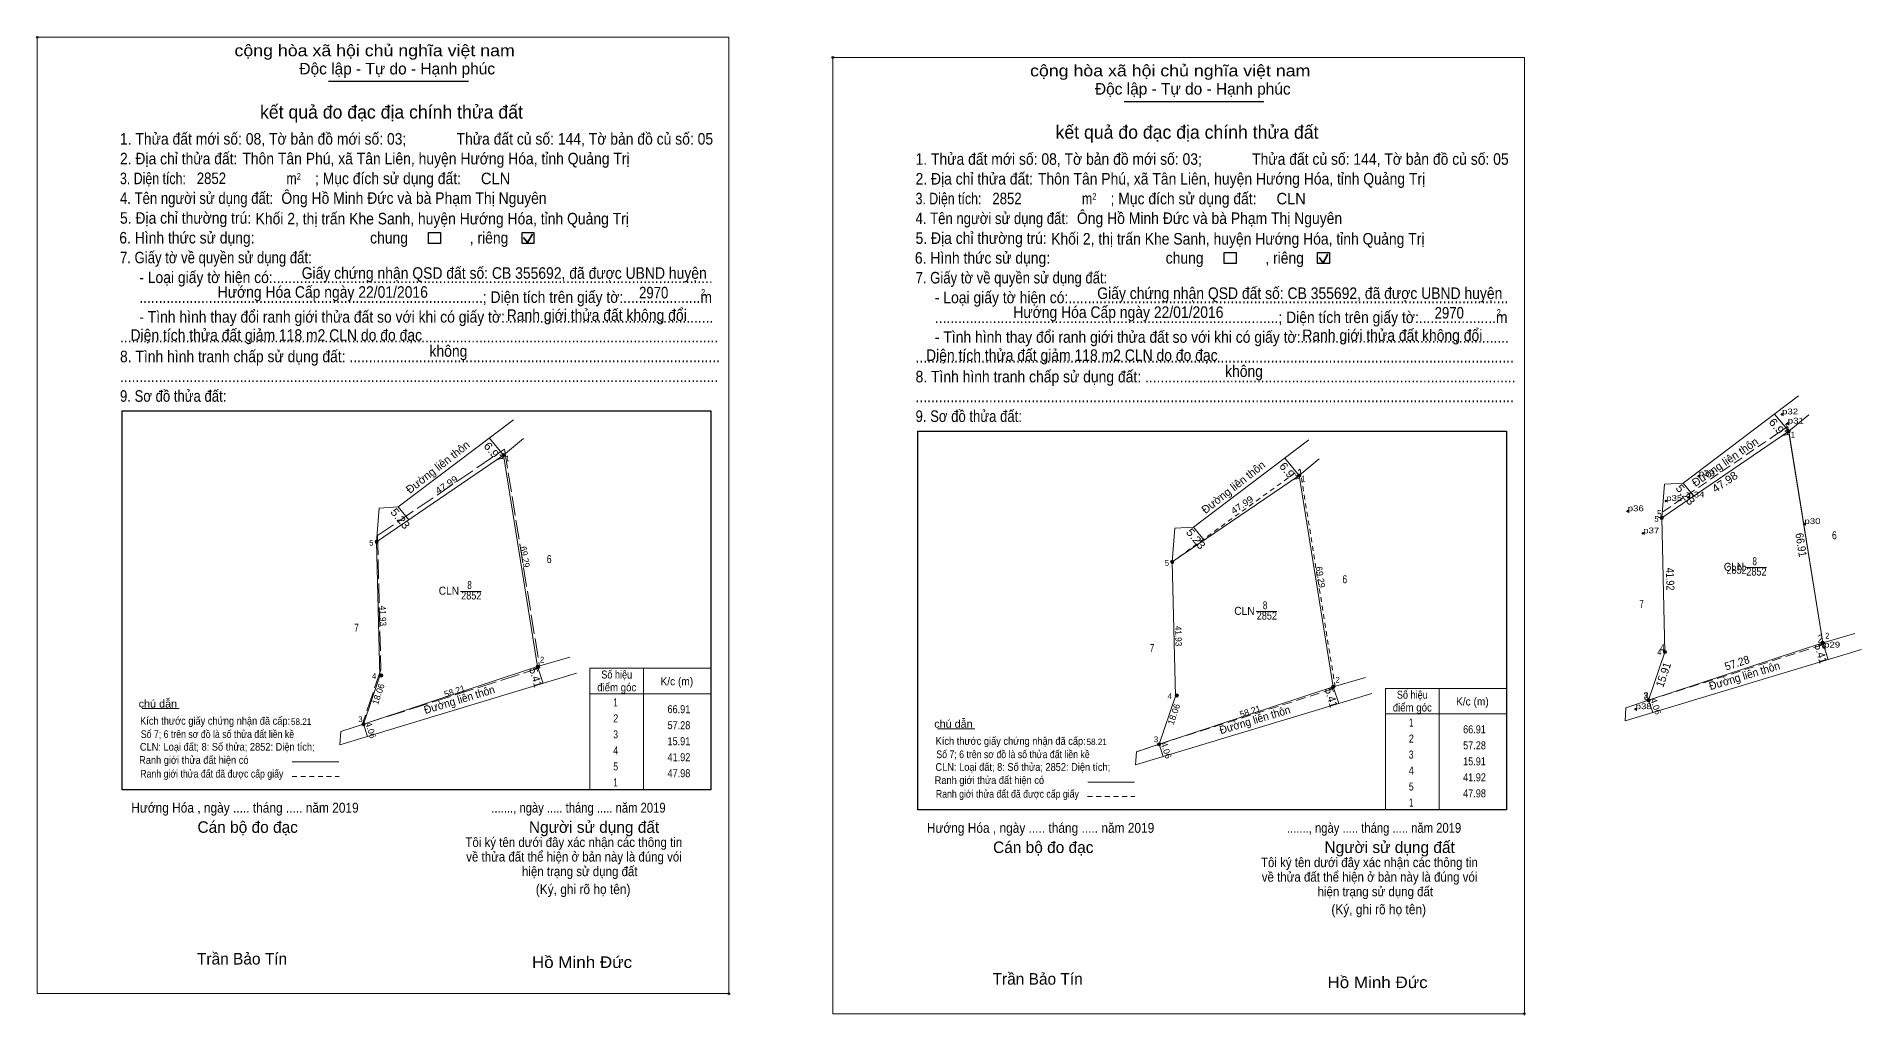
# Model space of a CAD drawing. Header units: metres. Extents: x 548357 to 549523, y 1840339 to 1840776.
# Drawn here: x 548357 to 548927, y 1840471 to 1840776 of the extents above; entities that cross this region are included whole.
import ezdxf
from ezdxf.enums import TextEntityAlignment as Align

# ---------------------------------------------------------------- set-up
doc = ezdxf.new("R2010")
doc.units = ezdxf.units.M
doc.header["$PDMODE"] = 32
doc.header["$PDSIZE"] = 0.5
for name, pattern in [('LONG_DASHED', [7.5, 6, -1.5]), ('MEDIUM_DASHED', [4.5, 3, -1.5]), ('SHORT_DASHED', [2.7, 1.5, -1.2])]:
    doc.linetypes.add(name, pattern=pattern)
for name, color, linetype, lineweight in [('1', 7, 'Continuous', 13), ('10', 7, 'Continuous', 13), ('17', 7, 'Continuous', 13), ('2', 7, 'Continuous', 25), ('28', 7, 'SHORT_DASHED', 13), ('34', 7, 'Continuous', 13), ('6', 7, 'Continuous', 13), ('63', 7, 'Continuous', 13)]:
    doc.layers.add(name, color=color, linetype=linetype, lineweight=lineweight)
doc.layers.add('12', color=7, linetype='Continuous')
doc.layers.add('7', color=7, linetype='Continuous')

msp = doc.modelspace()

# ---------------------------------------------------------------- hatches: boundary and pattern name
at = {"layer": '10'}
for points in [[(548503.58, 1840645.61, 1), (548502.58, 1840645.61, 1)], [(548752.1, 1840639.31, 1), (548751.1, 1840639.31, 1)], [(548463.94, 1840618.57, 1), (548462.94, 1840618.57, 1)], [(548712.46, 1840612.27, 1), (548711.46, 1840612.27, 1)], [(548465.381, 1840576.807, 1), (548464.381, 1840576.807, 1)], [(548514.23, 1840579.55, 1), (548513.23, 1840579.55, 1)], [(548713.901, 1840570.507, 1), (548712.901, 1840570.507, 1)], [(548762.75, 1840573.25, 1), (548761.75, 1840573.25, 1)], [(548459.84, 1840561.59, 1), (548458.84, 1840561.59, 1)], [(548708.36, 1840555.29, 1), (548707.36, 1840555.29, 1)]]:
    msp.add_hatch(color=256, dxfattribs=at).paths.add_polyline_path(points)
at = {"layer": '63'}
for points in [[(548905.03, 1840653.07, 1), (548904.03, 1840653.07, 1)], [(548865.39, 1840626.03, 1), (548864.39, 1840626.03, 1)], [(548915.68, 1840587.01, 1), (548914.68, 1840587.01, 1)], [(548866.39, 1840584.12, 1), (548865.39, 1840584.12, 1)], [(548861.29, 1840569.05, 1), (548860.29, 1840569.05, 1)]]:
    msp.add_hatch(color=256, dxfattribs=at).paths.add_polyline_path(points)

# ---------------------------------------------------------------- linework, layer by layer
at = {"layer": '1'}
for p, q in [((548904.53, 1840653.07), (548915.18, 1840587.01)), ((548853.71, 1840566.71), (548860.79, 1840569.05))]:
    msp.add_line(p, q, dxfattribs=at)
msp.add_lwpolyline([(548904.53, 1840653.07), (548915.18, 1840587.01), (548860.79, 1840569.05), (548865.89, 1840584.12), (548864.89, 1840626.03)], close=True, dxfattribs=at)
at = {"layer": '10'}
for p, q in [((548904.53, 1840653.07), (548910.82, 1840658.26)), ((548498.64, 1840650.99), (548503.08, 1840645.61)), ((548503.08, 1840645.61), (548509.37, 1840650.8)), ((548904.28, 1840654.6), (548915.28, 1840586.41)), ((548503.08, 1840645.61), (548463.44, 1840618.57)), ((548503.08, 1840645.61), (548513.73, 1840579.55)), ((548747.16, 1840644.69), (548751.6, 1840639.31)), ((548751.6, 1840639.31), (548757.89, 1840644.5)), ((548751.6, 1840639.31), (548711.96, 1840612.27)), ((548751.6, 1840639.31), (548762.25, 1840573.25)), ((548464.28, 1840629.09), (548463.44, 1840618.57)), ((548470.12, 1840629.43), (548473.45, 1840625.4)), ((548712.8, 1840622.79), (548711.96, 1840612.27)), ((548718.64, 1840623.13), (548721.97, 1840619.1)), ((548489.67, 1840603.06), (548496.14, 1840603.06)), ((548738.19, 1840596.76), (548744.66, 1840596.76)), ((548860.79, 1840569.05), (548915.18, 1840587.01)), ((548915.18, 1840587.01), (548925.24, 1840589.94)), ((548513.73, 1840579.55), (548523.79, 1840582.48)), ((548853.42, 1840562.58), (548927.28, 1840584.92)), ((548451.97, 1840555.12), (548525.83, 1840577.46)), ((548515.45, 1840574.32), (548513.73, 1840579.55)), ((548762.25, 1840573.25), (548772.31, 1840576.18)), ((548700.49, 1840548.82), (548774.35, 1840571.16)), ((548763.97, 1840568.02), (548762.25, 1840573.25)), ((548853.42, 1840562.58), (548853.71, 1840566.71)), ((548451.97, 1840555.12), (548452.26, 1840559.25)), ((548452.26, 1840559.25), (548459.34, 1840561.59)), ((548460.61, 1840557.73), (548459.34, 1840561.59)), ((548700.49, 1840548.82), (548700.78, 1840552.95)), ((548700.78, 1840552.95), (548707.86, 1840555.29)), ((548709.13, 1840551.43), (548707.86, 1840555.29))]:
    msp.add_line(p, q, dxfattribs=at)
at = {"layer": '10', "linetype": 'MEDIUM_DASHED'}
for p, q in [((548865.19, 1840627.93), (548904.28, 1840654.6)), ((548860.79, 1840569.05), (548915.28, 1840586.41)), ((548707.86, 1840555.29), (548762.92, 1840572.83))]:
    msp.add_line(p, q, dxfattribs=at)
at = {"layer": '10', "linetype": 'LONG_DASHED'}
for p, q in [((548463.74, 1840620.47), (548503.38, 1840647.53)), ((548459.34, 1840561.59), (548514.4, 1840579.13))]:
    msp.add_line(p, q, dxfattribs=at)
at = {"layer": '10', "linetype": 'SHORT_DASHED'}
msp.add_line((548711.96, 1840612.27), (548751.9, 1840641.23), dxfattribs=at)
at = {"layer": '10'}
for points in [[(548865.73, 1840636.55), (548871.57, 1840636.89), (548907.6, 1840664.12)], [(548464.28, 1840629.09), (548470.12, 1840629.43), (548506.15, 1840656.66)], [(548712.8, 1840622.79), (548718.64, 1840623.13), (548754.67, 1840650.36)], [(548463.44, 1840618.57), (548464.44, 1840576.66), (548459.34, 1840561.59), (548513.73, 1840579.55)], [(548711.96, 1840612.27), (548712.96, 1840570.36), (548707.86, 1840555.29), (548762.25, 1840573.25)]]:
    msp.add_lwpolyline(points, dxfattribs=at)
for points in [[(548503.08, 1840645.61), (548513.73, 1840579.55), (548459.34, 1840561.59), (548464.44, 1840576.66), (548463.44, 1840618.57)], [(548751.6, 1840639.31), (548762.25, 1840573.25), (548707.86, 1840555.29), (548712.96, 1840570.36), (548711.96, 1840612.27)]]:
    msp.add_lwpolyline(points, close=True, dxfattribs=at)
for centre in [(548503.08, 1840645.61), (548751.6, 1840639.31), (548463.44, 1840618.57), (548711.96, 1840612.27), (548464.881, 1840576.807), (548513.73, 1840579.55), (548713.401, 1840570.507), (548762.25, 1840573.25), (548459.34, 1840561.59), (548707.86, 1840555.29)]:
    msp.add_circle(centre, 0.5, dxfattribs=at)
at = {"layer": '17'}
for p, q in [((548390.16, 1840566.42), (548401.74, 1840566.42)), ((548638.68, 1840560.12), (548650.26, 1840560.12))]:
    msp.add_line(p, q, dxfattribs=at)
at = {"layer": '2'}
for p, q in [((548448.42, 1840762.47), (548492.11, 1840762.47)), ((548696.94, 1840756.17), (548740.63, 1840756.17)), ((548383.93, 1840659.45), (548567.83, 1840659.45)), ((548567.83, 1840659.45), (548567.83, 1840541.07)), ((548632.45, 1840653.15), (548816.35, 1840653.15)), ((548816.35, 1840653.15), (548816.35, 1840534.77))]:
    msp.add_line(p, q, dxfattribs=at)
at = {"layer": '2', "lineweight": 35}
for p, q in [((548509.35, 1840713.64), (548510.58, 1840712.04)), ((548510.58, 1840712.04), (548512.08, 1840714.72)), ((548757.87, 1840707.34), (548759.1, 1840705.74)), ((548759.1, 1840705.74), (548760.6, 1840708.42))]:
    msp.add_line(p, q, dxfattribs=at)
at = {"layer": '2', "lineweight": 13}
for points in [[(548357.44, 1840776.18), (548573.45, 1840776.18), (548573.45, 1840477.4), (548357.44, 1840477.4)], [(548605.96, 1840769.88), (548821.97, 1840769.88), (548821.97, 1840471.1), (548605.96, 1840471.1)]]:
    msp.add_lwpolyline(points, close=True, dxfattribs=at)
at = {"layer": '2'}
for points in [[(548479.68, 1840715.24), (548483.39, 1840715.24), (548483.39, 1840711.78), (548479.68, 1840711.78)], [(548508.87, 1840715.24), (548512.58, 1840715.24), (548512.58, 1840711.78), (548508.87, 1840711.78)], [(548728.2, 1840708.94), (548731.91, 1840708.94), (548731.91, 1840705.48), (548728.2, 1840705.48)], [(548757.39, 1840708.94), (548761.1, 1840708.94), (548761.1, 1840705.48), (548757.39, 1840705.48)]]:
    msp.add_lwpolyline(points, close=True, dxfattribs=at)
for points in [[(548567.83, 1840541.07), (548383.93, 1840541.07), (548383.93, 1840659.45)], [(548816.35, 1840534.77), (548632.45, 1840534.77), (548632.45, 1840653.15)]]:
    msp.add_lwpolyline(points, dxfattribs=at)
for p in [(548357.44, 1840776.18), (548605.96, 1840769.88), (548573.45, 1840477.4), (548821.97, 1840471.1)]:
    msp.add_point(p, dxfattribs=at)
at = {"layer": '28', "linetype": 'LONG_DASHED'}
msp.add_line((548503.38, 1840647.53), (548514.4, 1840579.13), dxfattribs=at)
at = {"layer": '28'}
for p, q in [((548751.9, 1840641.23), (548762.92, 1840572.83)), ((548707.47, 1840555.16), (548700.78, 1840552.95))]:
    msp.add_line(p, q, dxfattribs=at)
at = {"layer": '28', "linetype": 'LONG_DASHED'}
msp.add_lwpolyline([(548463.74, 1840620.47), (548464.74, 1840578.56), (548458.95, 1840561.46)], dxfattribs=at)
at = {"layer": '34'}
for p in [(548904.53, 1840653.07), (548865.73, 1840636.55)]:
    msp.add_line(p, (548864.89, 1840626.03), dxfattribs=at)
msp.add_lwpolyline([(548864.89, 1840626.03), (548865.89, 1840584.12), (548860.79, 1840569.05)], dxfattribs=at)
at = {"layer": '6'}
for p, q in [((548437.05, 1840549.78), (548451.67, 1840549.78)), ((548685.57, 1840543.48), (548700.19, 1840543.48))]:
    msp.add_line(p, q, dxfattribs=at)
at = {"layer": '6', "linetype": 'SHORT_DASHED'}
for p, q in [((548437.03, 1840545.27), (548451.75, 1840545.27)), ((548685.55, 1840538.97), (548700.27, 1840538.97))]:
    msp.add_line(p, q, dxfattribs=at)
at = {"layer": '63'}
for p, q in [((548900.09, 1840658.45), (548904.53, 1840653.07)), ((548871.57, 1840636.89), (548874.9, 1840632.86)), ((548891.12, 1840610.52), (548897.59, 1840610.52)), ((548916.9, 1840581.78), (548915.18, 1840587.01)), ((548546.83, 1840579.07), (548546.83, 1840541.07)), ((548567.83, 1840579.07), (548567.83, 1840541.07)), ((548530.03, 1840571.07), (548567.83, 1840571.07)), ((548795.35, 1840572.77), (548795.35, 1840534.77)), ((548816.35, 1840572.77), (548816.35, 1840534.77)), ((548778.55, 1840564.77), (548816.35, 1840564.77)), ((548862.06, 1840565.19), (548860.79, 1840569.05))]:
    msp.add_line(p, q, dxfattribs=at)
for points in [[(548567.83, 1840541.07), (548530.03, 1840541.07), (548530.03, 1840579.07), (548567.83, 1840579.07)], [(548816.35, 1840534.77), (548778.55, 1840534.77), (548778.55, 1840572.77), (548816.35, 1840572.77)]]:
    msp.add_lwpolyline(points, dxfattribs=at)
for centre in [(548904.53, 1840653.07), (548864.89, 1840626.03), (548915.18, 1840587.01), (548865.89, 1840584.12), (548860.79, 1840569.05)]:
    msp.add_circle(centre, 0.5, dxfattribs=at)
at = {"layer": '7'}
for p in [(548902.46, 1840658.38), (548904.25, 1840655.5), (548876.45, 1840639.07), (548873.2, 1840632.41), (548854.25, 1840628.12), (548866.27, 1840631.31), (548859.09, 1840621.2), (548909.46, 1840624.12), (548915.61, 1840585.52), (548856.72, 1840566.27)]:
    msp.add_point(p, dxfattribs=at)

# ---------------------------------------------------------------- texts
at = {"layer": '1'}
for s, width, p in [('CLN', 0.95, (548887.455, 1840609.49)), ('2852', 0.85, (548894.46, 1840608)), ('8', 0.75, (548893.915, 1840611.23))]:
    msp.add_text(s, height=2.5, dxfattribs=dict(at, width=width)).set_placement(p, align=Align.CENTER)
at = {"layer": '10'}
for s, height, rotation, p in [('Đường liên thôn', 2.5, 38.192, (548483.302, 1840640.926)), ('Đường liên thôn', 2.5, 38.192, (548731.822, 1840634.626)), ('4.06', 2, 288.212, (548460.644, 1840559.388)), ('4.06', 2, 288.212, (548709.164, 1840553.088))]:
    msp.add_text(s, height=height, rotation=rotation, dxfattribs=at).set_placement(p, align=Align.CENTER)
for s, rotation, width, p in [('6.97', 309.584, 1.1, (548498.981, 1840645.662)), ('6.97', 309.584, 1.1, (548747.501, 1840639.362)), ('5.23', 309.567, 1.1, (548469.868, 1840625.006)), ('5.23', 309.567, 1.1, (548718.388, 1840618.706)), ('5.41', 286.192, 0.95, (548511.937, 1840575.804)), ('Đường liên thôn', 16.829, 0.95, (548489.623, 1840568.046)), ('5.41', 286.192, 0.95, (548760.457, 1840569.504)), ('Đường liên thôn', 16.829, 0.95, (548738.143, 1840561.746))]:
    msp.add_text(s, height=2.5, rotation=rotation, dxfattribs=dict(at, width=width)).set_placement(p, align=Align.CENTER)
for s, width, p in [(' 1', 0.9, (548505.02, 1840643.67)), (' 1', 0.9, (548753.54, 1840637.37)), (' 5', 0.9, (548462.44, 1840617.34)), (' 5', 0.9, (548710.96, 1840611.04)), (' 2', 0.9, (548515.79, 1840580.84)), (' 4', 0.95, (548463.32, 1840575.72)), (' 2', 0.9, (548764.31, 1840574.54)), (' 4', 0.95, (548711.84, 1840569.42)), (' 3', 0.95, (548459.05, 1840562.24)), (' 3', 0.95, (548707.57, 1840555.94))]:
    msp.add_text(s, height=1.8, dxfattribs=dict(at, width=width)).set_placement(p, align=Align.RIGHT)
for s, width, p in [('6', 0.8, (548517.355, 1840611.9)), ('CLN', 0.95, (548486.005, 1840602.03)), ('8', 0.75, (548492.465, 1840603.77)), ('6', 0.8, (548765.875, 1840605.6)), ('2852', 0.85, (548493.01, 1840600.54)), ('8', 0.75, (548740.985, 1840597.47)), ('7', 0.75, (548457.145, 1840590.43)), ('CLN', 0.95, (548734.525, 1840595.73)), ('2852', 0.85, (548741.53, 1840594.24)), ('7', 0.75, (548705.665, 1840584.13))]:
    msp.add_text(s, height=2.5, dxfattribs=dict(at, width=width)).set_placement(p, align=Align.CENTER)
at = {"layer": '12', "width": 1.25}
for s, p in [('p32', (548902.46, 1840658.38)), ('p31', (548904.25, 1840655.5)), ('p33', (548876.45, 1840639.07)), ('p35', (548866.27, 1840631.31)), ('p34', (548873.2, 1840632.41)), ('p36', (548854.25, 1840628.12)), ('p37', (548859.09, 1840621.2)), ('p30', (548909.46, 1840624.12)), ('p29', (548915.61, 1840585.52)), ('p38', (548856.72, 1840566.27))]:
    msp.add_text(s, height=1.8, dxfattribs=at).set_placement(p)
at = {"layer": '2'}
for s, height, width, p in [('cộng hòa xã hội chủ nghĩa việt nam', 3.606, 1.15, (548419.04, 1840770.27)), ('cộng hòa xã hội chủ nghĩa việt nam', 3.606, 1.15, (548667.56, 1840763.97)), ('1. Thửa đất mới số: 08, Tờ bản đồ mới số: 03;             Thửa đất củ số: 144, Tờ bản đồ củ số: 05', 3.61, 0.9, (548383.25, 1840742.64)), ('2. Địa chỉ thửa đất:', 3.606, 0.9, (548383.27, 1840736.48)), ('Thôn Tân Phú, xã Tân Liên, huyện Hướng Hóa, tỉnh Quảng Trị', 3.61, 0.9, (548421.49, 1840736.48)), ('1. Thửa đất mới số: 08, Tờ bản đồ mới số: 03;             Thửa đất củ số: 144, Tờ bản đồ củ số: 05', 3.61, 0.9, (548631.77, 1840736.34)), ('3. Diện tích:', 3.606, 0.8, (548383.27, 1840730.29)), ('2852', 3.61, 0.85, (548407.27, 1840730.32)), ('m', 3.606, 0.8, (548435.25, 1840730.29)), ('2', 2.06, 0.8, (548438.49, 1840731.74)), ('; Mục đích sử dụng đất:', 3.606, 0.9, (548444.18, 1840730.29)), (' CLN', 3.61, 0.95, (548494.74, 1840730.27)), ('2. Địa chỉ thửa đất:', 3.606, 0.9, (548631.79, 1840730.18)), ('Thôn Tân Phú, xã Tân Liên, huyện Hướng Hóa, tỉnh Quảng Trị', 3.61, 0.9, (548670.01, 1840730.18)), ('4. Tên người sử dụng đất:', 3.606, 0.85, (548383.27, 1840724.12)), ('Ông Hồ Minh Đức và bà Phạm Thị Nguyên', 3.61, 0.9, (548433.69, 1840724.14)), ('3. Diện tích:', 3.606, 0.8, (548631.79, 1840723.99)), ('2852', 3.61, 0.85, (548655.79, 1840724.02)), ('m', 3.606, 0.8, (548683.77, 1840723.99)), ('2', 2.06, 0.8, (548687.01, 1840725.44)), ('; Mục đích sử dụng đất:', 3.606, 0.9, (548692.7, 1840723.99)), (' CLN', 3.61, 0.95, (548743.26, 1840723.97)), ('5. Địa chỉ thường trú:', 3.606, 0.9, (548383.27, 1840717.93)), ('Khối 2, thị trấn Khe Sanh, huyện Hướng Hóa, tỉnh Quảng Trị', 3.61, 0.9, (548425.63, 1840717.72)), ('4. Tên người sử dụng đất:', 3.606, 0.85, (548631.79, 1840717.82)), ('Ông Hồ Minh Đức và bà Phạm Thị Nguyên', 3.61, 0.9, (548682.21, 1840717.84)), ('6. Hình thức sử dụng:', 3.606, 0.9, (548383.06, 1840711.75)), ('chung                , riêng', 3.606, 0.9, (548461.41, 1840711.75)), ('5. Địa chỉ thường trú:', 3.606, 0.9, (548631.79, 1840711.63)), ('Khối 2, thị trấn Khe Sanh, huyện Hướng Hóa, tỉnh Quảng Trị', 3.61, 0.9, (548674.15, 1840711.42)), ('7. Giấy tờ về quyền sử dụng đất:', 3.606, 0.85, (548383.27, 1840705.57)), ('6. Hình thức sử dụng:', 3.606, 0.9, (548631.58, 1840705.45)), ('chung                , riêng', 3.606, 0.9, (548709.93, 1840705.45)), ('     - Loại giấy tờ hiện có:..................................................................................................................', 3.606, 0.9, (548383.27, 1840699.39)), ('Giấy chứng nhận QSD đất số: CB 355692, đã được UBND huyện', 3.61, 0.9, (548440.04, 1840700.72)), ('7. Giấy tờ về quyền sử dụng đất:', 3.606, 0.85, (548631.79, 1840699.27)), ('     .........................................................................................; Diện tích trên giấy tờ:....................m', 3.606, 0.9, (548383.27, 1840693.2)), ('Hướng Hóa Cấp ngày 22/01/2016', 3.61, 0.9, (548413.79, 1840694.8)), ('2970', 3.61, 0.85, (548545.42, 1840694.6)), ('2', 2.06, 0.8, (548564.8, 1840695.48)), ('     - Loại giấy tờ hiện có:..................................................................................................................', 3.606, 0.9, (548631.79, 1840693.09)), ('Giấy chứng nhận QSD đất số: CB 355692, đã được UBND huyện', 3.61, 0.9, (548688.56, 1840694.42)), ('     - Tình hình thay đổi ranh giới thửa đất so với khi có giấy tờ:......................................................', 3.606, 0.9, (548383.27, 1840687.03)), ('Ranh giới thửa đất không đổi', 3.61, 0.9, (548504.08, 1840687.57)), ('     .........................................................................................; Diện tích trên giấy tờ:....................m', 3.606, 0.9, (548631.79, 1840686.9)), ('Hướng Hóa Cấp ngày 22/01/2016', 3.61, 0.9, (548662.31, 1840688.5)), ('2970', 3.61, 0.85, (548793.94, 1840688.3)), ('2', 2.06, 0.8, (548813.32, 1840689.18)), ('Diện tích thửa đất giảm 118 m2 CLN do đo đạc', 3.61, 0.9, (548386.56, 1840681.35)), ('     - Tình hình thay đổi ranh giới thửa đất so với khi có giấy tờ:......................................................', 3.606, 0.9, (548631.79, 1840680.73)), ('Ranh giới thửa đất không đổi', 3.61, 0.9, (548752.6, 1840681.27)), ('8. Tình hình tranh chấp sử dụng đất: ................................................................................................', 3.606, 0.9, (548383.27, 1840674.66)), ('...........................................................................................................................................................', 3.606, 0.9, (548383.27, 1840680.84)), ('không', 3.606, 0.9, (548479.96, 1840676.36)), ('Diện tích thửa đất giảm 118 m2 CLN do đo đạc', 3.61, 0.9, (548635.08, 1840675.05)), ('8. Tình hình tranh chấp sử dụng đất: ................................................................................................', 3.606, 0.9, (548631.79, 1840668.36)), ('...........................................................................................................................................................', 3.606, 0.9, (548631.79, 1840674.54)), ('không', 3.606, 0.9, (548728.48, 1840670.06)), ('...........................................................................................................................................................', 3.606, 0.9, (548383.27, 1840668.48)), ('9. Sơ đồ thửa đất:', 3.606, 0.85, (548383.27, 1840662.3)), ('...........................................................................................................................................................', 3.606, 0.9, (548631.79, 1840662.18)), ('9. Sơ đồ thửa đất:', 3.606, 0.85, (548631.79, 1840656)), ('Hướng Hóa , ngày ..... tháng ..... năm 2019', 3.088, 0.9, (548386.8, 1840533.93)), ('......., ngày ..... tháng ..... năm 2019', 3.088, 0.85, (548499.27, 1840533.93)), ('Hướng Hóa , ngày ..... tháng ..... năm 2019', 3.088, 0.9, (548635.32, 1840527.63)), ('......., ngày ..... tháng ..... năm 2019', 3.088, 0.85, (548747.79, 1840527.63)), ('(Ký, ghi rõ họ tên)', 3.091, 0.9, (548513.16, 1840508.48)), ('(Ký, ghi rõ họ tên)', 3.091, 0.9, (548761.68, 1840502.18)), ('Hồ Minh Đức', 3.61, 1.1, (548511.94, 1840485.41)), ('Hồ Minh Đức', 3.61, 1.1, (548760.46, 1840479.11))]:
    msp.add_text(s, height=height, dxfattribs=dict(at, width=width)).set_placement(p)
for s, height, p in [('Độc lập - Tự do - Hạnh phúc', 3.606, (548439.31, 1840764.58)), ('Độc lập - Tự do - Hạnh phúc', 3.606, (548687.83, 1840758.28)), ('Cán bộ đo đạc', 3.606, (548407.48, 1840527.62)), ('Người sử dụng đất', 3.606, (548511.01, 1840527.62)), ('Cán bộ đo đạc', 3.606, (548656, 1840521.32)), ('Người sử dụng đất', 3.606, (548759.53, 1840521.32)), ('Trần Bảo Tín', 3.61, (548407.32, 1840486.48)), ('Trần Bảo Tín', 3.61, (548655.84, 1840480.18))]:
    msp.add_text(s, height=height, dxfattribs=at).set_placement(p)
for s, height, p in [('kết quả đo đạc địa chính thửa đất', 4.121, (548468.07, 1840750.8)), ('kết quả đo đạc địa chính thửa đất', 4.121, (548716.59, 1840744.5)), ('.', 1.03, (548573.44, 1840476.85)), ('.', 1.03, (548821.96, 1840470.55))]:
    msp.add_text(s, height=height, dxfattribs=at).set_placement(p, align=Align.CENTER)
for s, height, width, p in [('58.21', 2, 0.95, (548439.855, 1840561.36)), ('58.21', 2, 0.95, (548688.375, 1840555.06)), ('Tôi ký tên dưới đây xác nhận các thông tin', 2.979, 0.9, (548525.035, 1840523.21)), ('về thửa đất thể hiện ở bản này là đúng vói', 2.979, 0.9, (548525.095, 1840518.66)), ('Tôi ký tên dưới đây xác nhận các thông tin', 2.979, 0.9, (548773.555, 1840516.91)), ('hiện trạng sử dụng đất', 2.979, 0.9, (548526.895, 1840514.1)), ('về thửa đất thể hiện ở bản này là đúng vói', 2.979, 0.9, (548773.615, 1840512.36)), ('hiện trạng sử dụng đất', 2.979, 0.9, (548775.415, 1840507.8))]:
    msp.add_text(s, height=height, dxfattribs=dict(at, width=width)).set_placement(p, align=Align.CENTER)
at = {"layer": '28'}
for s, rotation, width, p in [('47.99', 34.298, 1.15, (548485.837, 1840635.567)), ('47.99', 34.298, 1.15, (548734.352, 1840629.264)), ('41.93', 271.367, 0.95, (548464.407, 1840595.384)), ('41.93', 271.367, 0.95, (548712.927, 1840589.084))]:
    msp.add_text(s, height=2, rotation=rotation, dxfattribs=dict(at, width=width)).set_placement(p, align=Align.CENTER)
for s, rotation, p in [('69.29', 279.158, (548508.794, 1840613.669)), ('69.29', 279.158, (548757.314, 1840607.369)), ('18.06', 71.303, (548464.914, 1840570.669)), ('58.21', 18.274, (548488.091, 1840570.913)), ('18.06', 71.303, (548713.434, 1840564.369)), ('58.21', 18.274, (548736.611, 1840564.613))]:
    msp.add_text(s, height=2, rotation=rotation, dxfattribs=at).set_placement(p, align=Align.CENTER)
at = {"layer": '28', "width": 0.85}
msp.add_text('2852', height=2.5, dxfattribs=at).set_placement((548888.27, 1840608.56), align=Align.CENTER)
at = {"layer": '6'}
for s, width, p in [('chú dẫn', 1.05, (548389.11, 1840566.78)), ('Kích thước giấy chứng nhận đã cấp:', 0.9, (548389.55, 1840561.42)), ('Số 7; 6 trên sơ đồ là số thửa đất liền kề', 0.85, (548389.77, 1840557.26)), ('chú dẫn', 1.05, (548637.63, 1840560.48)), ('CLN: Loại đất; 8: Số thửa; 2852: Diện tích;', 0.9, (548389.48, 1840553.3)), ('Kích thước giấy chứng nhận đã cấp:', 0.9, (548638.07, 1840555.12)), ('Số 7; 6 trên sơ đồ là số thửa đất liền kề', 0.85, (548638.29, 1840550.96)), ('Ranh giới thửa đất hiện có ', 0.9, (548389.24, 1840549.19)), ('Ranh giới thửa đất đã được cấp giấy', 0.85, (548389.61, 1840544.89)), ('CLN: Loại đất; 8: Số thửa; 2852: Diện tích;', 0.9, (548638, 1840547)), ('Ranh giới thửa đất hiện có ', 0.9, (548637.76, 1840542.89)), ('Ranh giới thửa đất đã được cấp giấy', 0.85, (548638.13, 1840538.59))]:
    msp.add_text(s, height=2.4, dxfattribs=dict(at, width=width)).set_placement(p)
at = {"layer": '63'}
for s, rotation, width, p in [('6.97', 309.584, 1.1, (548900.431, 1840653.122)), ('47.98', 34.299, 1.05, (548885.296, 1840636.21)), ('5.23', 309.567, 1.1, (548871.318, 1840632.466)), ('66.91', 279.158, 0.9, (548907.197, 1840617.389)), ('41.92', 271.367, 0.85, (548866.277, 1840606.87)), ('57.28', 18.274, 0.95, (548888.798, 1840579.514)), ('5.41', 286.192, 0.95, (548913.387, 1840583.264)), ('15.91', 71.303, 0.95, (548866.585, 1840576.629)), ('Đường liên thôn', 16.829, 0.95, (548891.073, 1840575.506))]:
    msp.add_text(s, height=2.5, rotation=rotation, dxfattribs=dict(at, width=width)).set_placement(p, align=Align.CENTER)
for s, height, width, p in [(' 1', 2.5, 0.75, (548904.53, 1840653.07)), (' 1', 1.8, 0.9, (548906.47, 1840651.13)), (' 5', 2.5, 0.8, (548864.89, 1840626.03)), (' 5', 1.8, 0.9, (548863.89, 1840624.8)), (' 2', 2.5, 0.85, (548915.18, 1840587.01)), (' 2', 1.8, 0.9, (548917.24, 1840588.3)), (' 4', 1.8, 0.95, (548864.77, 1840583.18)), (' 4', 2.5, 0.85, (548865.89, 1840584.12)), (' 3', 1.8, 0.95, (548860.5, 1840569.7)), (' 3', 2.5, 0.8, (548860.79, 1840569.05)), ('66.91', 2.5, 0.85, (548561.42, 1840565.01)), ('57.28', 2.5, 0.85, (548561.43, 1840560.01)), ('66.91', 2.5, 0.85, (548809.94, 1840558.71)), ('15.91', 2.5, 0.85, (548561.42, 1840555.01)), ('57.28', 2.5, 0.85, (548809.95, 1840553.71)), ('41.92', 2.5, 0.85, (548561.43, 1840550.01)), ('47.98', 2.5, 0.85, (548561.43, 1840545.01)), ('15.91', 2.5, 0.85, (548809.94, 1840548.71)), ('41.92', 2.5, 0.85, (548809.95, 1840543.71)), ('47.98', 2.5, 0.85, (548809.95, 1840538.71))]:
    msp.add_text(s, height=height, dxfattribs=dict(at, width=width)).set_placement(p, align=Align.RIGHT)
for s, height, rotation, p in [('Đường liên thôn', 2.5, 34.299, (548885.351, 1840642.457)), ('4.06', 2, 288.212, (548862.095, 1840566.843))]:
    msp.add_text(s, height=height, rotation=rotation, dxfattribs=at).set_placement(p, align=Align.CENTER)
for s, width, p in [('6', 0.8, (548918.805, 1840619.36)), ('7', 0.75, (548858.595, 1840597.89)), ('Số hiệu', 0.85, (548538.44, 1840575.83)), ('K/c (m)', 0.95, (548557.21, 1840573.71)), ('điểm góc', 0.9, (548538.44, 1840571.83)), ('Số hiệu', 0.85, (548786.96, 1840569.53)), ('K/c (m)', 0.95, (548805.73, 1840567.41)), (' 2', 0.85, (548537.74, 1840562.13)), (' 1', 0.75, (548537.725, 1840567.13)), ('điểm góc', 0.9, (548786.96, 1840565.53)), (' 3', 0.8, (548537.72, 1840557.13)), (' 1', 0.75, (548786.245, 1840560.83)), (' 4', 0.85, (548537.725, 1840552.13)), (' 3', 0.8, (548786.24, 1840550.83)), (' 2', 0.85, (548786.26, 1840555.83)), (' 5', 0.8, (548537.74, 1840547.13)), (' 4', 0.85, (548786.245, 1840545.83)), (' 1', 0.75, (548537.725, 1840542.13)), (' 5', 0.8, (548786.26, 1840540.83)), (' 1', 0.75, (548786.245, 1840535.83))]:
    msp.add_text(s, height=2.5, dxfattribs=dict(at, width=width)).set_placement(p, align=Align.CENTER)

doc.saveas('drawing.dxf')
